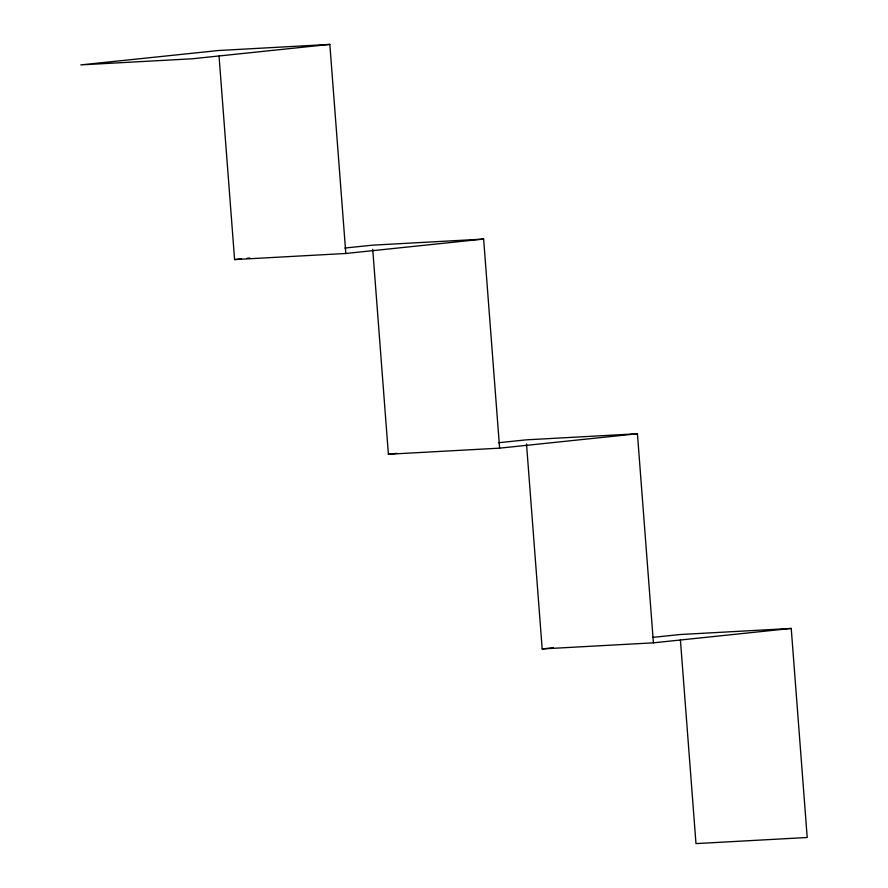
<?xml version="1.0" encoding="UTF-8"?>
<svg xmlns="http://www.w3.org/2000/svg" width="888" height="888" viewBox="0 0 888 888"><rect width="100%" height="100%" fill="white"/><g stroke="black" fill="none" stroke-linecap="round" stroke-linejoin="round"><path stroke-width="1.33" d="M329.837 44.4L192.019 58.797L80.797 64.891L218.614 50.505L329.837 44.4L345.821 253.469L234.587 259.574L219.036 56M234.587 259.574L241.481 258.852M246.997 258.275L249.75 257.986M344.844 248.052L372.405 245.177L483.638 239.072L499.611 448.151L388.389 454.245L372.727 249.306M345.821 253.469L483.638 239.072M388.389 454.245L396.659 453.38M498.634 442.735L526.207 439.849L637.429 433.755L653.413 642.823L542.18 648.928L526.517 443.978M499.611 448.151L637.429 433.755M542.18 648.928L553.202 647.774M652.436 637.406L679.997 634.532L791.23 628.427L807.203 837.495L695.981 843.6L680.419 640.026M653.413 642.823L791.23 628.427"/></g></svg>
